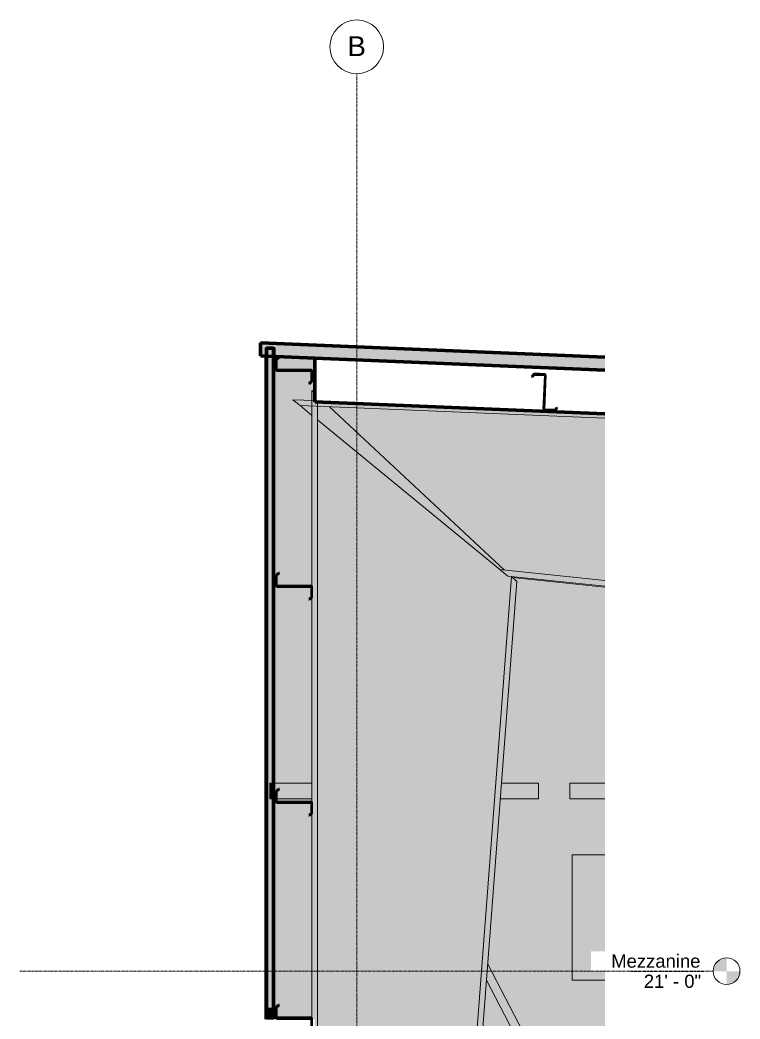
# Model space of a CAD drawing. Header units: inches. Extents: x 22688 to 23874, y -61 to 465.
# Drawn here: x 23141.7 to 23302.5, y 241.3 to 464.5 of the extents above; entities that cross this region are included whole.
import ezdxf

# ---------------------------------------------------------------- set-up
doc = ezdxf.new("R2010")
doc.units = ezdxf.units.IN
doc.header["$MEASUREMENT"] = 0
doc.linetypes.add('Grid Line 1_2_', pattern=[0.875, 0.5, -0.125, 0.125, -0.125])
for name, color, linetype, lineweight in [('A-CLNG', 13, 'Continuous', 18), ('A-FLOR-LEVL', 51, 'Continuous', 9), ('A-GLAZ-CWMG', 51, 'Continuous', 9), ('A-ROOF', 132, 'Continuous', 18), ('A-WALL', 113, 'Continuous', 18), ('I-WALL', 2, 'Continuous', 18), ('L-SITE-WALL', 31, 'Continuous', 18), ('M-HVAC-DUCT', 70, 'Continuous', 9), ('Q-SPCQ', 91, 'Continuous', 9), ('S-BEAM', 12, 'Continuous', 9), ('S-COLS', 52, 'Continuous', 9), ('S-GRID', 1, 'Continuous', 9), ('S-GRID-IDEN', 1, 'Continuous', 9)]:
    doc.layers.add(name, color=color, linetype=linetype, lineweight=lineweight)
doc.styles.add('Arial', font='arial.ttf', dxfattribs={"height": 2.950599})
doc.styles.add('Arial_1', font='arial.ttf', dxfattribs={"height": 4.425898})
pattern_1 = [(45, (22007.282, 102), (-2.375879, 2.375879), []), (45, (22007.282, 105.6), (-2.375879, 2.375879), [])]

# ---------------------------------------------------------------- blocks, each defined once
blk = doc.blocks.new('Family7 - Family7-772884-Section 1 - Callout 3')
at = {"layer": 'S-BEAM'}
for points in [[(21199.24, 375.53), (21199.24, 376.53), (21134.43, 379.23), (21134.43, 379.48), (21129.55, 379.68), (21131.15, 378.36), (21185.98, 376.08)], [(21199.24, 338.01), (21199.24, 339.27), (21175.78, 341.72), (21177.54, 340.28)]]:
    blk.add_hatch(color=256, dxfattribs=at).paths.add_polyline_path(points, flags=0)
h = blk.add_hatch(color=256, dxfattribs=at)
h.paths.add_polyline_path([(21199.24, 339.27), (21199.24, 375.53), (21135.05, 378.2), (21135.05, 375.16), (21175.78, 341.72), (21189.54, 340.28)], flags=0)
h.paths.add_polyline_path([(21133.8, 376.19), (21133.8, 378.25), (21131.15, 378.36)], flags=0)
for p, q in [((21134.43, 379.48), (21129.55, 379.68)), ((21129.55, 379.68), (21131.15, 378.36)), ((21131.15, 378.36), (21133.8, 376.19)), ((21131.15, 378.36), (21199.24, 375.53)), ((21135.05, 375.16), (21175.78, 341.72)), ((21175.78, 341.72), (21177.54, 340.28)), ((21199.24, 339.27), (21175.78, 341.72)), ((21177.54, 340.28), (21199.24, 338.01))]:
    blk.add_line(p, q, dxfattribs=at)
blk = doc.blocks.new('Girt_Z - 8_D-V10-Section 1 - Callout 3')
at = {"layer": 'S-BEAM'}
h = blk.add_hatch(dxfattribs=at)
h.set_pattern_fill('FP_2', color=256, style=0, pattern_type=2)
h.set_pattern_definition(pattern_1)
h.paths.add_polyline_path([(21133.23, 238.52), (21133.8, 239), (21133.8, 241.37), (21133.75, 241.5), (21133.62, 241.55), (21125.99, 241.55), (21125.94, 241.58), (21125.91, 241.63), (21125.91, 243.95), (21126.45, 244.4), (21126.38, 244.48), (21125.8, 244), (21125.8, 241.63), (21125.86, 241.5), (21125.99, 241.45), (21133.62, 241.45), (21133.67, 241.42), (21133.69, 241.37), (21133.69, 239.05), (21133.16, 238.6)], flags=0)
at = {"layer": 'S-BEAM', "lineweight": 50}
for p, q in [((21126.38, 244.48), (21125.8, 244)), ((21125.8, 244), (21125.8, 241.63)), ((21125.91, 243.95), (21126.45, 244.4)), ((21125.91, 241.63), (21125.91, 243.95)), ((21126.45, 244.4), (21126.38, 244.48)), ((21133.62, 241.55), (21125.99, 241.55)), ((21125.99, 241.45), (21133.62, 241.45)), ((21133.69, 241.37), (21133.69, 239.05)), ((21133.8, 239), (21133.8, 241.37)), ((21133.69, 239.05), (21133.16, 238.6)), ((21133.23, 238.52), (21133.8, 239)), ((21133.16, 238.6), (21133.23, 238.52))]:
    blk.add_line(p, q, dxfattribs=at)
for centre, radius, start, end in [((21125.99, 241.63), 0.188, 180, 270), ((21125.99, 241.63), 0.0782, 183.0424, 270), ((21133.62, 241.37), 0.188, 0, 90), ((21133.62, 241.37), 0.0782, 2.1227, 90)]:
    blk.add_arc(centre, radius, start, end, dxfattribs=at)
blk = doc.blocks.new('Girt_Z - 8_D-V11-Section 1 - Callout 3')
at = {"layer": 'S-BEAM'}
h = blk.add_hatch(dxfattribs=at)
h.set_pattern_fill('FP_2', color=256, style=0, pattern_type=2)
h.set_pattern_definition(pattern_1)
h.paths.add_polyline_path([(21133.23, 286.77), (21133.8, 287.25), (21133.8, 289.62), (21133.75, 289.75), (21133.62, 289.8), (21125.99, 289.8), (21125.94, 289.83), (21125.91, 289.88), (21125.91, 292.2), (21126.45, 292.65), (21126.38, 292.73), (21125.8, 292.25), (21125.8, 289.88), (21125.86, 289.75), (21125.99, 289.7), (21133.62, 289.7), (21133.67, 289.67), (21133.69, 289.62), (21133.69, 287.3), (21133.16, 286.85)], flags=0)
at = {"layer": 'S-BEAM', "lineweight": 50}
for p, q in [((21126.38, 292.73), (21125.8, 292.25)), ((21125.91, 292.2), (21126.45, 292.65)), ((21126.45, 292.65), (21126.38, 292.73)), ((21125.8, 292.25), (21125.8, 289.88)), ((21125.91, 289.88), (21125.91, 292.2)), ((21133.62, 289.8), (21125.99, 289.8)), ((21125.99, 289.7), (21133.62, 289.7)), ((21133.69, 289.62), (21133.69, 287.3)), ((21133.8, 287.25), (21133.8, 289.62)), ((21133.69, 287.3), (21133.16, 286.85)), ((21133.16, 286.85), (21133.23, 286.77)), ((21133.23, 286.77), (21133.8, 287.25))]:
    blk.add_line(p, q, dxfattribs=at)
for centre, radius, start, end in [((21125.99, 289.88), 0.188, 180, 270), ((21125.99, 289.88), 0.0782, 183.0424, 270), ((21133.62, 289.62), 0.188, 0, 90), ((21133.62, 289.62), 0.0782, 2.1227, 90)]:
    blk.add_arc(centre, radius, start, end, dxfattribs=at)
blk = doc.blocks.new('Girt_Z - 8_D-V12-Section 1 - Callout 3')
at = {"layer": 'S-BEAM'}
h = blk.add_hatch(dxfattribs=at)
h.set_pattern_fill('FP_2', color=256, style=0, pattern_type=2)
h.set_pattern_definition(pattern_1)
h.paths.add_polyline_path([(21133.23, 335.02), (21133.8, 335.5), (21133.8, 337.87), (21133.75, 338), (21133.62, 338.05), (21125.99, 338.05), (21125.94, 338.08), (21125.91, 338.13), (21125.91, 340.45), (21126.45, 340.9), (21126.38, 340.98), (21125.8, 340.5), (21125.8, 338.13), (21125.86, 338), (21125.99, 337.95), (21133.62, 337.95), (21133.67, 337.92), (21133.69, 337.87), (21133.69, 335.55), (21133.16, 335.1)], flags=0)
at = {"layer": 'S-BEAM', "lineweight": 50}
for p, q in [((21126.38, 340.98), (21125.8, 340.5)), ((21125.8, 340.5), (21125.8, 338.13)), ((21125.91, 340.45), (21126.45, 340.9)), ((21125.91, 338.13), (21125.91, 340.45)), ((21126.45, 340.9), (21126.38, 340.98)), ((21133.62, 338.05), (21125.99, 338.05)), ((21125.99, 337.95), (21133.62, 337.95)), ((21133.69, 337.87), (21133.69, 335.55)), ((21133.8, 335.5), (21133.8, 337.87)), ((21133.69, 335.55), (21133.16, 335.1)), ((21133.16, 335.1), (21133.23, 335.02)), ((21133.23, 335.02), (21133.8, 335.5))]:
    blk.add_line(p, q, dxfattribs=at)
for centre, radius, start, end in [((21125.99, 338.13), 0.188, 180, 270), ((21125.99, 338.13), 0.0782, 183.0424, 270), ((21133.62, 337.87), 0.188, 0, 90), ((21133.62, 337.87), 0.0782, 2.1227, 90)]:
    blk.add_arc(centre, radius, start, end, dxfattribs=at)
blk = doc.blocks.new('Girt_Z - 8_D-904472-Section 1 - Callout 3')
at = {"layer": 'S-BEAM'}
h = blk.add_hatch(dxfattribs=at)
h.set_pattern_fill('FP_2', color=256, style=0, pattern_type=2)
h.set_pattern_definition(pattern_1)
h.paths.add_polyline_path([(21133.23, 383.27), (21133.8, 383.75), (21133.8, 386.12), (21133.75, 386.25), (21133.62, 386.3), (21125.99, 386.3), (21125.94, 386.33), (21125.91, 386.38), (21125.91, 388.7), (21126.45, 389.15), (21126.38, 389.23), (21125.8, 388.75), (21125.8, 386.38), (21125.86, 386.25), (21125.99, 386.2), (21133.62, 386.2), (21133.67, 386.17), (21133.69, 386.12), (21133.69, 383.8), (21133.16, 383.35)], flags=0)
at = {"layer": 'S-BEAM', "lineweight": 50}
for p, q in [((21126.38, 389.23), (21125.8, 388.75)), ((21125.8, 388.75), (21125.8, 386.38)), ((21125.91, 388.7), (21126.45, 389.15)), ((21125.91, 386.38), (21125.91, 388.7)), ((21126.45, 389.15), (21126.38, 389.23)), ((21133.62, 386.3), (21125.99, 386.3)), ((21125.99, 386.2), (21133.62, 386.2)), ((21133.69, 386.12), (21133.69, 383.8)), ((21133.8, 383.75), (21133.8, 386.12)), ((21133.69, 383.8), (21133.16, 383.35)), ((21133.16, 383.35), (21133.23, 383.27)), ((21133.23, 383.27), (21133.8, 383.75))]:
    blk.add_line(p, q, dxfattribs=at)
for centre, radius, start, end in [((21125.99, 386.38), 0.188, 180, 270), ((21125.99, 386.38), 0.0782, 183.0424, 270), ((21133.62, 386.12), 0.188, 0, 90), ((21133.62, 386.12), 0.0782, 2.1227, 90)]:
    blk.add_arc(centre, radius, start, end, dxfattribs=at)
blk = doc.blocks.new('Basketball_Backstop-Performance_Sports_Systems-3103-Ceiling_Hung - 27_-0_ to 27_-11 7_8_-706978-Section 1 - Callout 3')
at = {"layer": 'Q-SPCQ'}
for points in [[(21125.19, 292.25), (21125.19, 294), (21124.43, 294), (21124.43, 292.25)], [(21199.24, 292.25), (21199.24, 294), (21191.43, 294), (21191.43, 292.25), (21197.57, 292.25)], [(21124.43, 290.5), (21125.19, 290.5), (21125.19, 292.25), (21124.43, 292.25), (21124.43, 290.56)], [(21199.24, 290.5), (21199.24, 292.25), (21191.43, 292.25), (21191.43, 290.5), (21195.91, 290.5)], [(21199.24, 199.27), (21199.24, 203.32), (21173.07, 253.56), (21172.8, 250.02), (21179.56, 237.04)]]:
    blk.add_hatch(color=256, dxfattribs=at).paths.add_polyline_path(points, flags=0)
h = blk.add_hatch(color=256, dxfattribs=at)
h.paths.add_polyline_path([(21184.43, 292.25), (21184.43, 294), (21176.14, 294), (21176, 292.25), (21179.27, 292.25)], flags=0)
h.paths.add_polyline_path([(21133.8, 292.25), (21133.8, 294), (21125.19, 294), (21125.19, 292.25), (21125.82, 292.26), (21126.38, 292.73), (21126.45, 292.65), (21125.97, 292.25), (21132.69, 292.25)], flags=0)
h = blk.add_hatch(color=256, dxfattribs=at)
h.paths.add_polyline_path([(21184.43, 290.5), (21184.43, 292.25), (21176, 292.25), (21175.87, 290.5), (21179.27, 290.5)], flags=0)
h.paths.add_polyline_path([(21133.8, 290.5), (21133.8, 292.25), (21125.97, 292.25), (21125.91, 292.19), (21125.91, 290.5), (21132.69, 290.5)], flags=0)
h.paths.add_polyline_path([(21125.8, 290.5), (21125.8, 292.25), (21125.19, 292.24), (21125.19, 290.5)], flags=0)
for p, q in [((21125.19, 294), (21124.43, 294)), ((21124.43, 293.13), (21124.43, 294)), ((21124.43, 292.7), (21124.43, 293.13)), ((21124.43, 292.25), (21124.43, 292.7)), ((21133.8, 294), (21125.19, 294)), ((21184.43, 294), (21176.14, 294)), ((21184.43, 294), (21184.43, 292.25)), ((21199.24, 294), (21191.43, 294)), ((21191.43, 292.25), (21191.43, 294)), ((21124.43, 291.01), (21124.43, 292.25)), ((21124.43, 290.73), (21124.43, 291.01)), ((21124.43, 290.5), (21124.43, 290.73)), ((21124.43, 290.5), (21125.19, 290.5)), ((21125.19, 290.5), (21125.8, 290.5)), ((21125.91, 290.5), (21133.8, 290.5)), ((21175.87, 290.5), (21184.43, 290.5)), ((21184.43, 292.25), (21184.43, 290.5)), ((21191.43, 290.5), (21191.43, 292.25)), ((21191.43, 290.5), (21199.24, 290.5)), ((21199.24, 203.32), (21173.07, 253.56)), ((21172.8, 250.02), (21199.24, 199.27))]:
    blk.add_line(p, q, dxfattribs=at)
blk = doc.blocks.new('Rectangular Mullion - Profile_Polycarbonate_Upper and left-915705-Section 1 - Callout 3')
at = {"layer": 'A-GLAZ-CWMG'}
blk.add_hatch(color=256, dxfattribs=at).paths.add_polyline_path([(21125.19, 387.67), (21125.54, 387.67), (21125.54, 391.29), (21123.42, 391.29), (21123.42, 388.46), (21123.54, 388.46), (21123.54, 388.52), (21123.48, 388.52), (21123.48, 391.23), (21125.48, 391.23), (21125.48, 387.73), (21125.25, 387.73), (21125.25, 387.92), (21125.19, 387.92)], flags=0)
at = {"layer": 'A-GLAZ-CWMG', "lineweight": 30}
for p, q in [((21125.54, 391.29), (21123.42, 391.29)), ((21123.42, 391.29), (21123.42, 388.46)), ((21123.48, 388.52), (21123.48, 391.23)), ((21123.48, 391.23), (21125.48, 391.23)), ((21125.48, 391.23), (21125.48, 387.73)), ((21125.54, 387.67), (21125.54, 391.29)), ((21123.42, 388.46), (21123.54, 388.46)), ((21123.54, 388.52), (21123.48, 388.52)), ((21123.54, 388.46), (21123.54, 388.52)), ((21125.25, 387.92), (21125.19, 387.92)), ((21125.19, 387.92), (21125.19, 387.67)), ((21125.19, 387.67), (21125.54, 387.67)), ((21125.25, 387.73), (21125.25, 387.92)), ((21125.48, 387.73), (21125.25, 387.73))]:
    blk.add_line(p, q, dxfattribs=at)
blk = doc.blocks.new('Rectangular Mullion - Profile_Polycarbonate_Lower-836515-Section 1 - Callout 3')
at = {"layer": 'A-GLAZ-CWMG'}
blk.add_hatch(color=256, dxfattribs=at).paths.add_polyline_path([(21123.42, 241.5), (21125.54, 241.5), (21125.54, 243.74), (21125.19, 243.74), (21125.19, 243.49), (21125.25, 243.49), (21125.25, 243.68), (21125.48, 243.68), (21125.48, 241.56), (21123.48, 241.56), (21123.48, 242.89), (21123.54, 242.89), (21123.54, 242.96), (21123.42, 242.96)], flags=0)
at = {"layer": 'A-GLAZ-CWMG', "lineweight": 30}
for p, q in [((21125.54, 243.74), (21125.19, 243.74)), ((21125.19, 243.74), (21125.19, 243.49)), ((21125.19, 243.49), (21125.25, 243.49)), ((21125.25, 243.49), (21125.25, 243.68)), ((21125.25, 243.68), (21125.48, 243.68)), ((21125.48, 243.68), (21125.48, 241.56)), ((21125.54, 241.5), (21125.54, 243.74)), ((21123.54, 242.96), (21123.42, 242.96)), ((21123.42, 242.96), (21123.42, 241.5)), ((21123.42, 241.5), (21125.54, 241.5)), ((21123.48, 241.56), (21123.48, 242.89)), ((21123.48, 242.89), (21123.54, 242.89)), ((21125.48, 241.56), (21123.48, 241.56)), ((21123.54, 242.89), (21123.54, 242.96))]:
    blk.add_line(p, q, dxfattribs=at)
blk = doc.blocks.new('Rectangular Mullion - Profile_Polycarbonate_Upper and left-836139-Section 1 - Callout 3')
at = {"layer": 'A-GLAZ-CWMG'}
h = blk.add_hatch(color=256, dxfattribs=at)
h.paths.add_polyline_path([(21123.48, 241.25), (21125.54, 241.25), (21125.54, 241.5), (21123.42, 241.5), (21123.42, 241.25)], flags=0)
h.paths.add_polyline_path([(21123.61, 241.56), (21123.61, 243.74), (21123.42, 243.74), (21123.42, 242.96), (21123.54, 242.96), (21123.54, 242.89), (21123.48, 242.89), (21123.48, 241.56)], flags=0)
h.paths.add_polyline_path([(21125.48, 241.56), (21125.48, 243.68), (21125.25, 243.68), (21125.25, 243.49), (21125.19, 243.49), (21125.19, 241.56)], flags=0)
blk.add_hatch(color=256, dxfattribs=at).paths.add_polyline_path([(21123.61, 241.56), (21125.19, 241.56), (21125.19, 243.74), (21123.61, 243.74), (21123.61, 241.7)], flags=0)
for p, q in [((21123.42, 243.74), (21123.61, 243.74)), ((21123.42, 243.74), (21123.42, 242.96)), ((21123.61, 243.74), (21125.19, 243.74)), ((21123.42, 241.5), (21123.42, 241.25)), ((21125.54, 241.25), (21125.54, 241.5))]:
    blk.add_line(p, q, dxfattribs=at)
blk = doc.blocks.new('Rectangular Mullion - Profile_Polycarbonate_right-836033-Section 1 - Callout 3')
at = {"layer": 'A-GLAZ-CWMG'}
h = blk.add_hatch(color=256, dxfattribs=at)
h.paths.add_polyline_path([(21123.48, 243.74), (21123.54, 243.74), (21123.54, 388.46), (21123.42, 388.46), (21123.42, 243.74)], flags=0)
h.paths.add_polyline_path([(21123.48, 388.52), (21123.54, 388.52), (21123.54, 389.44), (21123.48, 389.44)], flags=0)
for points in [[(21123.54, 243.74), (21123.61, 243.74), (21123.61, 389.43), (21123.54, 389.44), (21123.54, 254.06)], [(21123.61, 243.74), (21125.19, 243.74), (21125.19, 290.5), (21124.43, 290.5), (21124.43, 294), (21125.19, 294.01), (21125.19, 389.37), (21123.61, 389.43), (21123.61, 244.08)]]:
    blk.add_hatch(color=256, dxfattribs=at).paths.add_polyline_path(points, flags=0)
h = blk.add_hatch(color=256, dxfattribs=at)
h.paths.add_polyline_path([(21125.54, 243.74), (21125.54, 290.5), (21125.19, 290.5), (21125.19, 243.74), (21125.48, 243.74)], flags=0)
h.paths.add_polyline_path([(21125.19, 294), (21125.54, 294.01), (21125.54, 387.67), (21125.19, 387.67), (21125.19, 294.01)], flags=0)
h.paths.add_polyline_path([(21125.25, 387.73), (21125.48, 387.73), (21125.48, 389.36), (21125.19, 389.37), (21125.19, 387.92), (21125.25, 387.92)], flags=0)
h = blk.add_hatch(color=256, dxfattribs=at)
h.paths.add_polyline_path([(21125.19, 294), (21125.19, 294.01), (21125.19, 294.01)], flags=0)
h.paths.add_polyline_path([(21125.19, 387.92), (21125.19, 387.92), (21125.19, 389.37)], flags=0)
for p, q in [((21123.42, 243.74), (21123.42, 388.46)), ((21123.54, 388.52), (21123.54, 389.44)), ((21123.54, 243.74), (21123.54, 388.46)), ((21125.19, 387.92), (21125.19, 389.37)), ((21125.19, 387.67), (21125.19, 387.92)), ((21125.19, 294.01), (21125.19, 387.67)), ((21125.54, 294.01), (21125.54, 387.67)), ((21125.19, 243.74), (21125.19, 290.5)), ((21125.54, 243.74), (21125.54, 290.5))]:
    blk.add_line(p, q, dxfattribs=at)
blk = doc.blocks.new('Girt_Z - 8_D-943847-Section 1 - Callout 3')
at = {"layer": 'S-BEAM'}
h = blk.add_hatch(dxfattribs=at)
h.set_pattern_fill('FP_2', color=256, style=0, pattern_type=2)
h.set_pattern_definition(pattern_1)
h.paths.add_polyline_path([(21188.1, 377.24), (21188.61, 377.79), (21188.53, 377.87), (21188.06, 377.35), (21185.74, 377.45), (21185.69, 377.48), (21185.67, 377.53), (21185.98, 385.15), (21185.94, 385.28), (21185.81, 385.34), (21183.44, 385.44), (21182.93, 384.89), (21183.02, 384.81), (21183.49, 385.33), (21185.8, 385.23), (21185.86, 385.21), (21185.88, 385.15), (21185.56, 377.53), (21185.61, 377.4), (21185.74, 377.34)], flags=0)
at = {"layer": 'S-BEAM', "lineweight": 50}
for p, q in [((21183.44, 385.44), (21182.93, 384.89)), ((21182.93, 384.89), (21183.02, 384.81)), ((21183.02, 384.81), (21183.49, 385.33)), ((21185.81, 385.34), (21183.44, 385.44)), ((21183.49, 385.33), (21185.8, 385.23)), ((21185.88, 385.15), (21185.56, 377.53)), ((21185.67, 377.53), (21185.98, 385.15)), ((21188.06, 377.35), (21185.74, 377.45)), ((21185.74, 377.34), (21188.1, 377.24)), ((21188.53, 377.87), (21188.06, 377.35)), ((21188.1, 377.24), (21188.61, 377.79)), ((21188.61, 377.79), (21188.53, 377.87))]:
    blk.add_line(p, q, dxfattribs=at)
for centre, radius, start, end in [((21185.8, 385.16), 0.0782, 357.6141, 85.4913), ((21185.8, 385.16), 0.187, 357.6141, 87.6141), ((21185.75, 377.53), 0.187, 177.6141, 267.6141), ((21185.75, 377.53), 0.0782, 177.6141, 264.5717)]:
    blk.add_arc(centre, radius, start, end, dxfattribs=at)
blk = doc.blocks.new('Grid - Grid Head - Circle-14747-Section 1 - Callout 3')
at = {"layer": 'S-GRID-IDEN'}
blk.add_circle((21143.8, 458.54), 6, dxfattribs=at)
blk = doc.blocks.new('Level - Level Head - Circle-15001-Section 1 - Callout 3')
at = {"layer": 'A-FLOR-LEVL'}
h = blk.add_hatch(color=256, dxfattribs=at)
edge = h.paths.add_edge_path(flags=0)
edge.add_line((21226.42, 0), (21223.42, 0))
edge.add_arc((21226.42, 0), 3, 90, 180, ccw=False)
edge.add_line((21226.42, 3), (21226.42, 0))
h = blk.add_hatch(color=256, dxfattribs=at)
edge = h.paths.add_edge_path(flags=0)
edge.add_line((21226.42, -3), (21226.42, 0))
edge.add_line((21226.42, 0), (21229.42, 0))
edge.add_arc((21226.42, 0), 3, 270, 360, ccw=False)
blk.add_circle((21226.42, 0), 3, dxfattribs=at)

msp = doc.modelspace()

# ---------------------------------------------------------------- hatches: boundary and pattern name
at = {"layer": 'A-ROOF'}
msp.add_hatch(color=256, dxfattribs=at).paths.add_polyline_path([(23272.35, 386.28), (23272.35, 389.16), (23195.41, 392.37), (23195.41, 389.49), (23219.11, 388.5)], flags=0)
at = {"layer": 'A-WALL', "lineweight": 9, "transparency": 33554649}
msp.add_hatch(color=256, dxfattribs=at).paths.add_polyline_path([(23196.73, 241.56), (23198.3, 241.56), (23198.3, 391.23), (23196.73, 391.23), (23196.73, 254.06)], flags=0)
at = {"layer": 'I-WALL'}
h = msp.add_hatch(color=256, dxfattribs=at)
h.paths.add_polyline_path([(23251.5, 225.78), (23258.53, 225.78), (23245.91, 250.02), (23244.07, 225.78)], flags=0)
h.paths.add_polyline_path([(23272.35, 225.78), (23272.35, 250), (23265.04, 250), (23265.04, 278), (23272.35, 278), (23272.35, 290.5), (23264.54, 290.5), (23264.54, 294), (23272.35, 294.01), (23272.35, 337.8), (23251.73, 339.96), (23252.67, 339.08), (23249.25, 294), (23257.54, 294), (23257.54, 290.5), (23248.98, 290.5), (23246.18, 253.56), (23260.65, 225.78)], flags=0)
at = {"layer": 'L-SITE-WALL'}
h = msp.add_hatch(color=256, dxfattribs=at)
h.paths.add_polyline_path([(23196.41, 241.25), (23196.53, 241.25), (23196.53, 389.44), (23196.41, 389.45), (23196.41, 241.5)], flags=0)
h.paths.add_polyline_path([(23198.97, 241.25), (23206.8, 241.25), (23206.8, 241.37), (23206.78, 241.42), (23206.73, 241.45), (23199.1, 241.45), (23198.97, 241.5), (23198.91, 241.63), (23198.91, 244), (23199.49, 244.48), (23199.56, 244.4), (23199.02, 243.95), (23199.02, 241.63), (23199.05, 241.58), (23199.1, 241.55), (23206.73, 241.55), (23206.86, 241.5), (23206.91, 241.37), (23206.91, 287.25), (23206.34, 286.77), (23206.27, 286.85), (23206.8, 287.3), (23206.8, 289.62), (23206.78, 289.67), (23206.73, 289.7), (23199.1, 289.7), (23198.97, 289.75), (23198.91, 289.88), (23198.91, 290.5), (23198.65, 290.5), (23198.65, 241.25), (23198.91, 241.25)], flags=0)
h.paths.add_polyline_path([(23206.91, 289.62), (23206.91, 290.5), (23199.02, 290.5), (23199.02, 289.88), (23199.05, 289.83), (23199.1, 289.8), (23206.73, 289.8), (23206.86, 289.75), (23206.91, 289.62)], flags=0)
h.paths.add_polyline_path([(23202.47, 294), (23206.91, 294.01), (23206.91, 335.5), (23206.34, 335.02), (23206.27, 335.1), (23206.8, 335.55), (23206.8, 337.87), (23206.78, 337.92), (23206.73, 337.95), (23199.1, 337.95), (23198.97, 338), (23198.91, 338.13), (23198.91, 340.5), (23199.49, 340.98), (23199.56, 340.9), (23199.02, 340.45), (23199.02, 338.13), (23199.05, 338.08), (23199.1, 338.05), (23206.73, 338.05), (23206.86, 338), (23206.91, 337.87), (23206.91, 376.19), (23202.66, 379.68), (23206.91, 379.5), (23206.91, 381.75), (23207.54, 381.17), (23207.54, 388.98), (23198.65, 389.35), (23198.65, 294), (23199.14, 294)], flags=0)
h.paths.add_polyline_path([(23206.34, 383.27), (23206.27, 383.35), (23206.8, 383.8), (23206.8, 386.12), (23206.78, 386.17), (23206.73, 386.2), (23199.1, 386.2), (23198.97, 386.25), (23198.91, 386.38), (23198.91, 388.75), (23199.49, 389.23), (23199.56, 389.15), (23199.02, 388.7), (23199.02, 386.38), (23199.05, 386.33), (23199.1, 386.3), (23206.73, 386.3), (23206.86, 386.25), (23206.91, 386.12), (23206.91, 383.75), (23206.73, 383.59)], flags=0)
at = {"layer": 'M-HVAC-DUCT'}
for points in [[(23272.35, 264), (23272.35, 278), (23265.04, 278), (23265.04, 264)], [(23272.35, 250), (23272.35, 264), (23265.04, 264), (23265.04, 250)]]:
    msp.add_hatch(color=256, dxfattribs=at).paths.add_polyline_path(points, flags=0)
at = {"layer": 'S-COLS'}
for points in [[(23207.54, 1), (23208.16, 1), (23208.16, 379.2), (23207.54, 379.23), (23207.54, 381.17), (23206.91, 381.75), (23206.91, 241.25), (23207.54, 241.25), (23207.54, 21.66)], [(23225.74, 1), (23251.5, 340.17), (23251.47, 340.2), (23250.65, 340.28), (23248.89, 341.72), (23249.96, 341.61), (23210.84, 378.09), (23208.16, 378.2), (23208.16, 1), (23225.66, 1)], [(23225.74, 1), (23226.99, 1), (23252.67, 339.08), (23251.5, 340.17), (23227.3, 21.66)]]:
    msp.add_hatch(color=256, dxfattribs=at).paths.add_polyline_path(points, flags=0)

# ---------------------------------------------------------------- linework, layer by layer
at = {"layer": 'A-CLNG', "lineweight": 70}
for p, q in [((23272.35, 386.28), (23207.54, 388.98)), ((23207.54, 388.98), (23207.54, 379.23)), ((23207.54, 379.23), (23272.35, 376.53))]:
    msp.add_line(p, q, dxfattribs=at)
at = {"layer": 'A-ROOF', "lineweight": 70}
for p, q in [((23272.35, 389.16), (23195.41, 392.37)), ((23195.41, 392.37), (23195.41, 389.49)), ((23195.41, 389.49), (23207.54, 388.98))]:
    msp.add_line(p, q, dxfattribs=at)
at = {"layer": 'A-WALL', "lineweight": 70}
for p, q in [((23196.73, 391.23), (23196.73, 241.56)), ((23198.3, 391.23), (23196.73, 391.23)), ((23198.3, 241.56), (23198.3, 391.23)), ((23196.73, 241.56), (23198.3, 241.56))]:
    msp.add_line(p, q, dxfattribs=at)
at = {"layer": 'I-WALL'}
msp.add_line((23272.35, 337.8), (23251.73, 339.96), dxfattribs=at)
at = {"layer": 'L-SITE-WALL'}
msp.add_line((23196.41, 241.25), (23196.41, 389.45), dxfattribs=at)
at = {"layer": 'M-HVAC-DUCT'}
for p, q in [((23272.35, 278), (23265.04, 278)), ((23265.04, 250), (23265.04, 278)), ((23265.04, 250), (23272.35, 250))]:
    msp.add_line(p, q, dxfattribs=at)
at = {"layer": 'S-COLS'}
for p, q in [((23206.91, 381.75), (23206.91, 337.87)), ((23207.54, 381.17), (23206.91, 381.75)), ((23208.16, 1), (23208.16, 379.2)), ((23249.96, 341.61), (23210.84, 378.09)), ((23251.5, 340.17), (23225.74, 1)), ((23251.5, 340.17), (23251.47, 340.2)), ((23252.67, 339.08), (23251.5, 340.17)), ((23226.99, 1), (23252.67, 339.08)), ((23206.91, 335.5), (23206.91, 289.62)), ((23206.91, 287.25), (23206.91, 241.37))]:
    msp.add_line(p, q, dxfattribs=at)
at = {"layer": 'S-GRID', "linetype": 'Grid Line 1_2_'}
msp.add_line((23216.91, -60.62), (23216.91, 452.54), dxfattribs=at)

# ---------------------------------------------------------------- block references
at = {"layer": 'A-FLOR-LEVL'}
msp.add_blockref('Level - Level Head - Circle-15001-Section 1 - Callout 3', (2073.11, 252), dxfattribs=at)
at = {"layer": 'A-GLAZ-CWMG'}
for name in ['Rectangular Mullion - Profile_Polycarbonate_Upper and left-915705-Section 1 - Callout 3', 'Rectangular Mullion - Profile_Polycarbonate_right-836033-Section 1 - Callout 3', 'Rectangular Mullion - Profile_Polycarbonate_Lower-836515-Section 1 - Callout 3', 'Rectangular Mullion - Profile_Polycarbonate_Upper and left-836139-Section 1 - Callout 3']:
    msp.add_blockref(name, (2073.11, 0), dxfattribs=at)
at = {"layer": 'Q-SPCQ'}
msp.add_blockref('Basketball_Backstop-Performance_Sports_Systems-3103-Ceiling_Hung - 27_-0_ to 27_-11 7_8_-706978-Section 1 - Callout 3', (2073.11, 0), dxfattribs=at)
at = {"layer": 'S-BEAM'}
for name in ['Girt_Z - 8_D-904472-Section 1 - Callout 3', 'Girt_Z - 8_D-943847-Section 1 - Callout 3', 'Family7 - Family7-772884-Section 1 - Callout 3', 'Girt_Z - 8_D-V12-Section 1 - Callout 3', 'Girt_Z - 8_D-V11-Section 1 - Callout 3', 'Girt_Z - 8_D-V10-Section 1 - Callout 3']:
    msp.add_blockref(name, (2073.11, 0), dxfattribs=at)
at = {"layer": 'S-GRID-IDEN'}
msp.add_blockref('Grid - Grid Head - Circle-14747-Section 1 - Callout 3', (2073.11, 0), dxfattribs=at)

# ---------------------------------------------------------------- next in the draw order: texts
at = {"layer": 'A-FLOR-LEVL', "insert": (23293.7, 255.73), "char_height": 2.951, "width": 23.724, "attachment_point": 3, "line_spacing_factor": 0.938532, "style": 'Arial', "bg_fill": 3, "box_fill_scale": 1.25, "bg_fill_color": 0, "bg_fill_transparency": 0}
msp.add_mtext('Mezzanine', dxfattribs=at)
at = {"layer": 'S-GRID-IDEN', "insert": (23216.91, 460.9), "char_height": 4.43, "width": 4.914, "attachment_point": 2, "line_spacing_factor": 0.938532, "style": 'Arial_1', "bg_fill": 3, "box_fill_scale": 1.25, "bg_fill_color": 0, "bg_fill_transparency": 0}
msp.add_mtext('B', dxfattribs=at)

# ---------------------------------------------------------------- next in the draw order: texts
at = {"layer": 'A-FLOR-LEVL', "insert": (23293.84, 251.22), "char_height": 2.951, "width": 15.228, "attachment_point": 3, "line_spacing_factor": 0.938532, "style": 'Arial', "bg_fill": 3, "box_fill_scale": 1.25, "bg_fill_color": 0, "bg_fill_transparency": 0}
msp.add_mtext('21\' - 0"', dxfattribs=at)

# ---------------------------------------------------------------- next in the draw order: linework, layer by layer
at = {"layer": 'A-FLOR-LEVL', "linetype": 'Grid Line 1_2_'}
msp.add_line((23141.7, 252), (23296.53, 252), dxfattribs=at)

doc.saveas('drawing.dxf')
